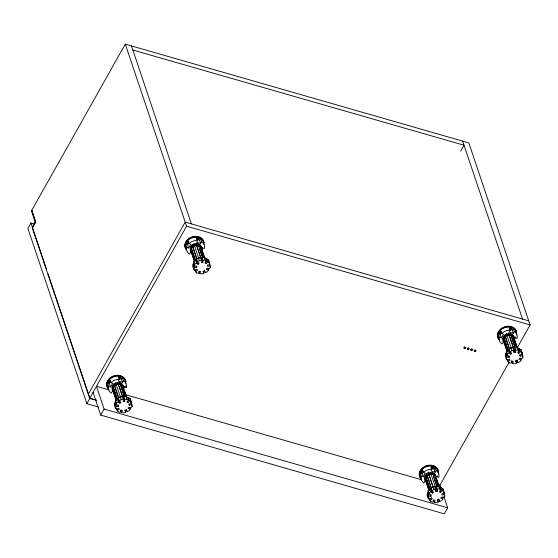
<?xml version="1.0" encoding="UTF-8"?>
<svg xmlns="http://www.w3.org/2000/svg" width="558" height="558" viewBox="0 0 558 558"><rect width="100%" height="100%" fill="white"/><g stroke="black" fill="none" stroke-linecap="round" stroke-linejoin="round"><path stroke-width="0.84" d="M123.304 399.451L123.241 401.537L124.692 401.39L124.748 399.305L123.869 396.696L122.425 396.836L123.304 399.451L121.121 399.668L119.419 400.986L120.995 402.423L119.865 403.295L118.289 401.858L117.403 399.242L118.54 398.37L119.419 400.986M123.869 396.696L123.806 398.782L124.692 401.39M201.501 260.495L201.438 262.581L202.889 262.441L202.952 260.356L202.073 257.74L200.622 257.887L201.501 260.495L199.325 260.712L197.616 262.03L199.192 263.467L198.062 264.346L196.486 262.909L195.607 260.293L196.737 259.421L197.616 262.03M202.073 257.74L202.01 259.826L202.889 262.441M434.982 488.78L435.045 486.695L436.495 486.548L437.374 489.164L437.312 491.249L435.861 491.389L435.421 490.084M435.861 491.389L435.924 489.31L435.045 486.695M436.495 486.548L436.433 488.634L437.312 491.249M513.2 349.134L513.241 347.739L514.692 347.599L515.571 350.215L515.508 352.3L514.064 352.44L513.625 351.135M514.064 352.44L514.127 350.354L513.241 347.739M514.692 347.599L514.629 349.685L515.508 352.3M121.588 412.536L122.516 410.493L121.17 410.221L120.242 412.264L118.212 411.846L117.166 410.402L119.391 409.14L118.694 408.184L116.476 409.439L115.429 407.989L114.474 405.157L115.625 400.344L120.172 396.836L125.982 396.264L130.342 398.9L131.618 403.462L129.114 404.069L129.33 405.22L131.834 404.613L132.162 406.343L131.025 408.01L128.863 407.18L128.11 408.282L130.265 409.112L129.128 410.772L127.064 411.588L126.254 409.718L124.88 410.256L125.689 412.132L123.618 412.948L121.588 412.536L120.709 409.921M114.948 403.706L115.269 402.374L116.148 404.982L118.631 405.101L118.31 406.433L115.827 406.322L114.948 403.706L116.601 403.783M115.429 407.989L115.827 406.322M116.148 404.982L116.58 403.176L115.625 400.344M203.886 273.183L203.084 271.307L204.451 270.769L205.26 272.639L207.332 271.823L208.469 270.156L206.307 269.333L207.06 268.231L209.222 269.054L210.359 267.394L210.031 265.657L207.527 266.271L207.311 265.12L209.815 264.513L208.539 259.951L204.179 257.308L198.369 257.88L193.821 261.395L192.677 266.208L193.626 269.04L194.672 270.49L196.897 269.228L197.588 270.191L195.363 271.446L196.409 272.897L198.439 273.308L199.366 271.265L200.713 271.544L199.785 273.58L201.822 273.999L203.886 273.183L203.231 271.223M193.145 264.757L193.466 263.418L194.344 266.033L196.828 266.152L196.507 267.484L194.024 267.366L193.145 264.757L194.798 264.834M193.626 269.04L194.024 267.366M194.344 266.033L194.777 264.227L193.821 261.395M434.208 502.395L435.135 500.352L433.789 500.073L432.862 502.116L430.832 501.705L429.786 500.254L432.011 498.998L431.313 498.036L429.095 499.298L428.049 497.848L427.093 495.016L428.244 490.203L432.792 486.688L438.602 486.123L442.961 488.759L444.238 493.321L441.734 493.928L441.95 495.079L444.454 494.472L444.782 496.202L443.645 497.869L441.483 497.038L440.729 498.141L442.892 498.971L441.748 500.631L439.683 501.447L438.874 499.577L437.507 500.114L438.309 501.991L436.244 502.807L434.208 502.395L433.329 499.78M427.567 493.565L427.888 492.233L428.767 494.841L431.25 494.96L430.929 496.292L428.446 496.174L427.567 493.565L429.221 493.642M428.049 497.848L428.446 496.174M428.767 494.841L429.2 493.035L428.244 490.203M516.506 363.035L515.704 361.165L517.071 360.621L517.88 362.498L519.951 361.682L521.088 360.015L518.926 359.192L519.679 358.09L521.842 358.913L522.979 357.253L522.651 355.516L520.154 356.123L519.937 354.979L522.434 354.372L521.158 349.803L516.799 347.167L510.989 347.739L506.448 351.254L505.297 356.067L506.245 358.899L507.292 360.342L509.517 359.087L510.207 360.05L507.982 361.305L509.029 362.756L511.058 363.167L511.986 361.124L513.332 361.396L512.404 363.439L514.441 363.851L516.506 363.035L515.627 360.426M506.245 358.899L506.65 357.225L505.764 354.609L506.085 353.277L506.964 355.892L509.447 356.011L509.126 357.343L506.65 357.225M506.964 355.892L507.396 354.086L506.448 351.254M116.462 400.477L112.005 387.245L112.556 385.501L113.846 383.974L115.68 382.886L116.148 384.281M112.479 388.633L113.023 386.896M194.658 261.521L190.201 248.289L190.752 246.552L195.495 259.93M190.676 249.684L191.15 248.177M436.949 486.785L432.443 472.48L428.3 472.745L426.465 473.826L425.175 475.36L424.624 477.097L424.987 477.02M425.573 476.985L425.098 478.492L429.186 490.37M507.278 351.38L502.828 338.148L503.379 336.404L506.504 333.796L506.971 335.184L505.136 336.272M503.442 339.975L503.993 338.239L505.283 336.704L507.117 335.623L511.261 335.358L512.935 336.216L513.988 337.597L513.632 337.681M517.294 347.704L530.1 324.951L468.832 142.897L125.292 44.152L31.457 210.896L35.287 222.272M34.296 223.988L30.962 223.033L27.9 228.466L86.874 403.692L98.557 407.054M35.14 221.84L32.224 227.713L35.621 221.672L31.792 210.289M88.283 394.29L185.179 222.112L528.719 320.857M96.367 400.316L89.664 398.384L186.56 226.206L125.292 44.152M86.874 403.692L89.929 398.259L48.127 274.034M443.833 496.425L447.662 507.808L444.259 513.848L100.719 415.103L104.123 409.063L96.464 386.303L109.033 389.916M460.629 151.26L464.026 145.219L132.853 50.025M441.099 488.299L440.004 485.048L509.182 362.121M187.614 244.718L185.688 244.125L186.791 247.389L188.716 247.982L187.614 244.718L188.911 242.521M188.716 247.982L190.871 244.32L188.946 243.727L187.851 240.463A9.221 7.275 -18.6 0 1 196.472 237.206L197.567 240.47L196.569 242.172L200.72 243.448L201.724 241.754L200.622 238.482L199.618 240.184L200.72 243.448M109.417 383.667L107.492 383.074L108.594 386.345L110.519 386.938L109.417 383.667L110.714 381.47M110.519 386.938L112.674 383.276L110.749 382.683L109.654 379.412A9.221 7.275 -18.6 0 1 118.268 376.155L119.37 379.426L118.373 381.121L122.523 382.397L123.52 380.702L122.425 377.438L121.421 379.133L122.523 382.397M190.515 252.446L189.511 254.141A9.221 7.275 -18.6 0 1 186.791 247.389M112.318 391.395L111.314 393.097A9.221 7.275 -18.6 0 1 108.594 386.345M201.654 249.37L202.519 247.905L204.444 248.498A9.221 7.275 -18.6 0 0 201.724 241.754M123.457 388.326L124.322 386.861L126.248 387.454L125.696 385.822M500.233 334.577L498.308 333.984L499.41 337.248L501.335 337.841L500.233 334.577L501.53 332.38M501.335 337.841L503.49 334.179L501.572 333.586L500.47 330.322A9.221 7.275 -18.6 0 1 509.091 327.065L510.186 330.329L509.189 332.024L513.339 333.307L514.343 331.605L513.241 328.341L512.244 330.036L513.339 333.307M422.036 473.526L420.111 472.933L421.213 476.197L423.138 476.79L422.036 473.526L423.334 471.329M423.138 476.79L425.294 473.128L423.369 472.535L422.273 469.271A9.221 7.275 -18.6 0 1 430.895 466.014L431.99 469.278L430.992 470.98L435.142 472.256L436.14 470.561L435.045 467.29L434.04 468.992L435.142 472.256M503.135 342.298L502.13 344A9.221 7.275 -18.6 0 1 499.41 337.248M424.938 481.254L423.934 482.949A9.221 7.275 -18.6 0 1 421.213 476.197M514.274 339.229L515.139 337.764L517.064 338.357A9.221 7.275 -18.6 0 0 514.343 331.605M436.077 478.185L436.942 476.72L438.867 477.313A9.221 7.275 -18.6 0 0 436.14 470.561M191.045 246.699L192.043 245.018L193.877 243.937L198.655 258.27M198.781 246.852L198.641 245.499L194.498 245.764L191.373 248.38L190.822 250.124L191.178 250.04M198.16 245.032L198.02 243.672L202.749 257.719M200.489 245.129L200.754 245.911L199.701 244.53L197.804 243.93M120.458 397.219L116.294 384.713L113.169 387.329L112.625 389.072L112.981 388.989M119.963 383.981L119.824 382.621L124.553 396.668M120.584 385.801L120.437 384.455L116.294 384.713M122.195 384.943L122.558 384.867L121.504 383.485L119.6 382.886M504.565 337.437L505.422 336.418M515.146 347.836L510.64 333.531L512.321 334.388L513.374 335.77L517.566 348.227M426.465 473.826L431.195 487.873L433.029 486.792L428.921 474.572L425.796 477.188L425.245 478.931L425.601 478.848M432.443 472.48L434.124 473.337L435.177 474.719L434.822 474.802M206.767 261.13L205.093 262.888L206.181 263.543L207.855 261.786L206.976 259.177L205.888 258.521L206.767 261.13L205.135 260.14L202.952 260.356M128.57 400.086L126.896 401.837L127.984 402.499L129.658 400.742L128.779 398.126L127.691 397.47L128.57 400.086L126.931 399.096L124.748 399.305M518.48 350.201L519.596 349.036L518.508 348.373L519.386 350.989L517.712 352.747L518.8 353.402L520.475 351.645L519.596 349.036M440.283 489.157L441.399 487.985L440.311 487.329L441.19 489.938L439.516 491.696L440.604 492.351L442.278 490.601L441.399 487.985M194.777 264.227L196.486 262.909M116.58 403.176L118.289 401.858M508.226 350.152L509.356 349.273L510.235 351.889L511.812 353.326L510.682 354.197L509.105 352.761L508.226 350.152L509.803 351.589L510.682 354.197M507.396 354.086L509.105 352.761M510.235 351.889L511.944 350.57L514.127 350.354M430.03 489.101L431.16 488.229L432.038 490.845L433.615 492.275L432.485 493.153L430.909 491.717L430.03 489.101L431.606 490.538L432.485 493.153M429.2 493.035L430.909 491.717M432.038 490.845L433.74 489.519L435.924 489.31M192.517 246.413L194.351 245.332M192.043 245.018L196.772 259.065L198.606 257.984M113.846 383.974L118.575 398.014L120.409 396.933M504.669 334.877L509.391 348.924L510.619 348.199M428.035 471.963L428.774 474.14L427.226 475.367L426.751 473.972M190.201 248.289L190.564 248.212M201.013 247.822L201.368 247.738L200.315 246.364L198.418 245.764M191.094 251.811L191.45 251.728L194.491 260.767M199.352 258.11L200.706 257.51L196.597 245.29M112.005 387.245L112.367 387.161M122.816 386.771L123.172 386.694L122.118 385.313L120.221 384.713M112.897 390.76L113.253 390.684M121.156 397.066L122.509 396.459L118.394 384.246M510.64 333.531L506.504 333.796M502.828 338.148L503.183 338.064L503.455 339.759M513.018 335.853L513.374 335.77M503.295 339.543L503.651 339.459M513.486 337.241L513.702 336.976M507.382 351.421L504.069 341.587L503.714 341.67L507.02 351.498M511.972 347.969L513.325 347.369L509.217 335.149M425.517 480.619L425.873 480.536M433.775 486.925L435.128 486.318L437.172 486.527M515.571 350.215L517.754 349.999L519.386 350.989M437.374 489.164L439.558 488.947L441.19 489.938M193.877 243.937L198.02 243.672M200.706 257.51L202.066 257.65M513.325 347.369L515.369 347.578M115.68 382.886L119.824 382.621M122.509 396.459L123.869 396.599M186.56 226.206L530.1 324.951M124.95 394.492L421.569 479.747M438.323 484.567L440.004 485.048M89.929 398.259L96.604 400.177M104.123 409.063L447.662 507.808M508.917 329.018L512.244 330.036M196.297 239.159L199.618 240.184M430.72 467.967L434.04 468.992M118.931 378.366L121.421 379.133M509.391 348.924L505.569 336.851M431.195 487.873L427.372 475.807M117.571 399.695L112.556 385.501M520.475 351.645L522.114 352.635M207.855 261.786L209.494 262.776M442.278 490.601L443.91 491.591M129.658 400.742L131.29 401.732M195.607 260.293L197.183 261.73L198.062 264.346M117.403 399.242L118.987 400.679L119.865 403.295M435.645 476.114L434.591 474.732L438.093 486.06M425.51 480.368L428.823 490.454M191.087 251.56L194.4 261.639M121.972 384.88L123.025 386.255L126.75 397.317M112.89 390.509L116.203 400.595M427.093 495.016L428.488 496.948M114.474 405.157L115.401 406.447M462.652 141.118L522.539 319.078M521.556 351.756L522.434 354.372M521.995 353.556L522.651 355.516M522.023 354.421L522.979 357.253M519.707 354.818L520.154 356.123M514.629 340.38L516.771 346.734M514.267 339.564L517.754 349.999M518.138 351.442L518.8 353.402M520.426 358.055L521.088 360.015M512.321 334.388L512.788 335.783M512.935 336.216L516.778 347.641M512.572 336.042L516.29 347.104M511.407 336.711L514.615 346.246M508.596 333.321L509.07 334.716M508.38 332.826L508.645 333.607M509.112 335.002L513.374 347.655M517.001 359.882L517.88 362.498M507.013 335.477L511.274 348.129M510.989 347.739L511.944 350.57M504.132 337.946L508.115 349.782M503.379 336.404L508.101 350.452M511.526 360.831L512.404 363.439M504.167 340.987L503.797 339.899L504.069 341.587M504.432 341.782L506.838 348.931M508.687 356.032L509.126 357.343M507.327 359.345L507.982 361.305M443.359 490.705L444.238 493.321M443.798 492.512L444.454 494.472M443.826 493.37L444.782 496.202M434.912 473.937L439.369 487.176M436.063 478.241L436.433 479.329M436.698 480.124L438.574 485.69M435.798 477.718L435.435 476.63L435.791 476.553L434.738 475.172L433.057 474.307L428.921 474.572M436.07 478.513L438.476 485.669M438.602 486.123L439.558 488.947M439.941 490.391L440.604 492.351M442.229 497.011L442.892 498.971M434.124 473.337L438.581 486.59M433.203 475.66L436.419 485.195M430.399 472.27L430.867 473.665M430.915 473.951L435.177 486.604M438.804 498.838L439.683 501.447M437.43 499.375L438.309 501.991M433.078 487.078L428.774 474.14M432.792 486.688L433.74 489.519M425.935 476.902L429.918 488.738M425.175 475.36L429.904 489.401M426.772 482.321L429.444 490.273M431.571 497.694L432.011 498.998M430.49 494.988L430.929 496.292M430.351 500.289L430.832 501.705M429.123 498.294L429.786 500.254M428.656 497.987L429.095 499.298M209.815 264.513L208.936 261.897L209.152 263.048M209.592 264.353L210.031 265.657M209.648 265.273L210.359 267.394M204.946 258.368L201.222 247.306L200.169 245.925L203.67 257.252M201.647 249.433L204.688 258.466M204.179 257.308L205.135 260.14M205.518 261.583L206.181 263.543M207.806 268.203L208.469 270.156M199.701 244.53L204.158 257.782M131.479 45.93L191.366 223.891M199.59 249.238L201.996 256.387M195.977 243.462L196.451 244.857M196.493 245.143L200.754 257.796M204.381 270.023L205.26 272.639M198.369 257.88L199.325 260.712M192.336 245.164L192.803 246.559M192.949 246.999L196.786 258.396M190.752 246.552L195.481 260.593M198.906 270.972L199.785 273.58M192.078 252.718L194.491 259.875M196.067 266.18L196.507 267.484M195.453 270.065L196.409 272.897M194.707 269.486L195.363 271.446M193.793 267.875L194.672 270.49M130.963 401.502L131.618 403.462M130.956 401.997L131.834 404.613M131.444 404.222L132.162 406.343M122.293 384.078L122.558 384.867M128.891 403.915L129.33 405.22M124.078 390.265L126.22 396.626M124.783 392.63L126.931 399.096M127.545 401.188L127.984 402.499M129.609 407.152L130.265 409.112M121.504 383.485L125.962 396.738M121.749 385.139L125.473 396.201M120.856 386.596L124.064 396.138M117.78 382.411L118.247 383.806M118.296 384.099L122.551 396.752M126.401 409.628L127.064 411.588M125.034 410.172L125.689 412.132M120.172 396.836L121.121 399.668M114.753 385.948L118.589 397.352M113.316 387.043L117.299 398.879M113.344 390.077L116.287 398.824M113.107 390.244L116.294 399.716M117.871 405.129L118.31 406.433M117.257 409.021L117.968 411.141M116.503 408.442L117.166 410.402M115.597 406.824L116.476 409.439M93.06 392.344L100.719 415.103M31.736 210.394L35.719 222.23L32.378 228.166L89.664 398.384M30.962 223.033L46.46 269.102M521.158 349.803L521.591 352.112M442.961 488.759L443.575 491.856M208.539 259.951L209.117 263.027M130.342 398.9L131.06 402.743M471.615 350.159A0.781 0.614 -18.6 0 1 470.799 349.615A0.781 0.614 -18.6 0 1 471.65 348.903A0.781 0.614 -18.6 0 1 472.319 349.573M464.542 348.199A0.781 0.614 -18.6 0 1 464.005 347.362A0.781 0.614 -18.6 0 1 465.198 347.027A0.781 0.614 -18.6 0 1 465.121 348.032M474.663 351.128A0.781 0.614 -18.6 0 1 474.314 350.326A0.781 0.614 -18.6 0 1 475.339 349.922A0.781 0.614 -18.6 0 1 475.688 350.724M188.946 243.727A9.221 7.275 -18.6 0 1 197.567 240.47M186.505 249.063A9.221 7.275 -18.6 0 1 185.688 244.125M200.622 238.482A9.221 7.275 -18.6 0 1 203.551 243.281M186.393 249.552A9.772 7.707 -18.6 0 1 191.303 237.157A9.772 7.707 -18.6 0 1 203.935 242.604M186.539 249.984A9.772 7.707 -18.6 0 1 192.252 237.31A9.772 7.707 -18.6 0 1 204.04 244.418M202.7 247.794A9.772 7.707 -18.6 0 1 201.71 249.021M198.913 237.317A1.109 0.872 -18.6 0 1 198.369 238.796A1.109 0.872 -18.6 0 1 196.988 238.008M197.19 237.555A1.109 0.872 -18.6 0 1 197.386 237.359M187.934 241.272A1.109 0.872 -18.6 0 1 187.99 242.632A1.109 0.872 -18.6 0 1 186.344 242.632A1.109 0.872 -18.6 0 1 186.86 241.279M191.589 253.158A5.901 4.652 -18.6 0 1 194.819 245.339A5.901 4.652 -18.6 0 1 201.954 249.782M201.808 249.349A5.901 4.652 -18.6 0 0 195.412 244.704L193.947 245.178A5.901 4.652 -18.6 0 0 190.71 251.728M423.369 472.535A9.221 7.275 -18.6 0 1 431.99 469.278M420.92 477.871A9.221 7.275 -18.6 0 1 420.111 472.933M435.045 467.29A9.221 7.275 -18.6 0 1 437.967 472.089M436.977 476.169A9.772 7.707 -18.6 0 1 435.986 477.39M420.816 478.359A9.772 7.707 -18.6 0 1 425.726 465.965A9.772 7.707 -18.6 0 1 438.358 471.412M420.962 478.792A9.772 7.707 -18.6 0 1 427.079 465.993A9.772 7.707 -18.6 0 1 438.337 473.916M437.528 475.96A9.772 7.707 -18.6 0 1 436.133 477.829M436.837 476.19A1.109 0.872 -18.6 0 1 436.621 476.365M433.336 466.125A1.109 0.872 -18.6 0 1 432.792 467.604A1.109 0.872 -18.6 0 1 431.411 466.816M431.613 466.362A1.109 0.872 -18.6 0 1 431.808 466.167M422.357 470.087A1.109 0.872 -18.6 0 1 422.413 471.44A1.109 0.872 -18.6 0 1 420.767 471.447A1.109 0.872 -18.6 0 1 421.283 470.087M426.012 481.973A5.901 4.652 -18.6 0 1 429.241 474.147A5.901 4.652 -18.6 0 1 436.377 478.597M436.23 478.157A5.901 4.652 -18.6 0 0 429.834 473.512L428.37 473.993A5.901 4.652 -18.6 0 0 425.866 481.533M501.572 333.586A9.221 7.275 -18.6 0 1 510.186 330.329M499.124 338.915A9.221 7.275 -18.6 0 1 498.308 333.984M513.241 328.341A9.221 7.275 -18.6 0 1 516.171 333.14M499.019 339.404A9.772 7.707 -18.6 0 1 504.725 326.73A9.772 7.707 -18.6 0 1 516.513 333.837M515.18 337.22A9.772 7.707 -18.6 0 1 514.19 338.441M499.166 339.843A9.772 7.707 -18.6 0 1 505.283 327.044A9.772 7.707 -18.6 0 1 516.534 334.967M515.725 337.004A9.772 7.707 -18.6 0 1 514.337 338.873M515.041 337.234A1.109 0.872 -18.6 0 1 514.818 337.409M511.33 327.037A1.109 0.872 -18.6 0 1 511.365 328.446A1.109 0.872 -18.6 0 1 509.691 328.306M509.677 327.63A1.109 0.872 -18.6 0 1 510.005 327.218M500.554 331.131A1.109 0.872 -18.6 0 1 500.533 332.547A1.109 0.872 -18.6 0 1 498.88 332.366A1.109 0.872 -18.6 0 1 499.752 331.047M504.209 343.017A5.901 4.652 -18.6 0 1 507.438 335.198A5.901 4.652 -18.6 0 1 514.574 339.641M514.427 339.208A5.901 4.652 -18.6 0 0 508.038 334.563L506.573 335.037A5.901 4.652 -18.6 0 0 504.062 342.584M123.52 380.702A9.221 7.275 -18.6 0 1 126.248 387.454M110.749 382.683A9.221 7.275 -18.6 0 1 119.37 379.426M108.698 388.521A9.221 7.275 -18.6 0 1 107.492 383.074M122.425 377.438A9.221 7.275 -18.6 0 1 125.348 382.23M108.196 388.501A9.772 7.707 -18.6 0 1 113.107 376.113A9.772 7.707 -18.6 0 1 125.738 381.56M108.343 388.94A9.772 7.707 -18.6 0 1 114.055 376.259A9.772 7.707 -18.6 0 1 125.843 383.367M124.504 386.75A9.772 7.707 -18.6 0 1 123.513 387.97M120.863 376.455A1.109 0.872 -18.6 0 1 120.033 377.787A1.109 0.872 -18.6 0 1 118.791 376.957M109.738 380.228A1.109 0.872 -18.6 0 1 109.975 381.386A1.109 0.872 -18.6 0 1 108.559 381.853A1.109 0.872 -18.6 0 1 108.071 380.779M108.412 380.375A1.109 0.872 -18.6 0 1 108.664 380.228M113.393 392.114A5.901 4.652 -18.6 0 1 116.622 384.295A5.901 4.652 -18.6 0 1 123.757 388.738M123.611 388.298A5.901 4.652 -18.6 0 0 117.215 383.653L115.75 384.134A5.901 4.652 -18.6 0 0 112.507 390.684M471.377 350.598A0.781 0.614 -18.6 0 0 472.48 349.859A0.781 0.614 -18.6 0 0 471.294 349.517A0.781 0.614 -18.6 0 0 471.377 350.598M467.939 349.608A0.781 0.614 -18.6 0 0 469.048 348.876A0.781 0.614 -18.6 0 0 467.855 348.534A0.781 0.614 -18.6 0 0 467.939 349.608M467.785 349.155A0.781 0.614 -18.6 0 0 468.894 348.415A0.781 0.614 -18.6 0 0 467.702 348.073A0.781 0.614 -18.6 0 0 467.785 349.155M464.507 348.617A0.781 0.614 -18.6 0 0 465.609 347.885A0.781 0.614 -18.6 0 0 464.423 347.543A0.781 0.614 -18.6 0 0 464.507 348.617M474.809 351.582A0.781 0.614 -18.6 0 0 475.918 350.849A0.781 0.614 -18.6 0 0 474.725 350.508A0.781 0.614 -18.6 0 0 474.809 351.582M197.818 239.284A1.109 0.872 -18.6 0 0 199.283 238.147A1.109 0.872 -18.6 0 0 197.532 237.799A1.109 0.872 -18.6 0 0 197.818 239.284M186.986 243.358A1.109 0.872 -18.6 0 0 188.485 242.256A1.109 0.872 -18.6 0 0 186.763 241.858A1.109 0.872 -18.6 0 0 186.986 243.358M432.241 468.092A1.109 0.872 -18.6 0 0 433.705 466.955A1.109 0.872 -18.6 0 0 431.955 466.607A1.109 0.872 -18.6 0 0 432.241 468.092M421.409 472.166A1.109 0.872 -18.6 0 0 422.908 471.064A1.109 0.872 -18.6 0 0 421.185 470.666A1.109 0.872 -18.6 0 0 421.409 472.166M510.437 329.143A1.109 0.872 -18.6 0 0 511.902 328.006A1.109 0.872 -18.6 0 0 510.151 327.651A1.109 0.872 -18.6 0 0 510.437 329.143M499.605 333.217A1.109 0.872 -18.6 0 0 501.112 332.115A1.109 0.872 -18.6 0 0 499.382 331.71A1.109 0.872 -18.6 0 0 499.605 333.217M119.621 378.24A1.109 0.872 -18.6 0 0 121.086 377.103A1.109 0.872 -18.6 0 0 119.335 376.748A1.109 0.872 -18.6 0 0 119.621 378.24M108.789 382.314A1.109 0.872 -18.6 0 0 110.289 381.212A1.109 0.872 -18.6 0 0 108.559 380.807A1.109 0.872 -18.6 0 0 108.789 382.314"/></g></svg>
